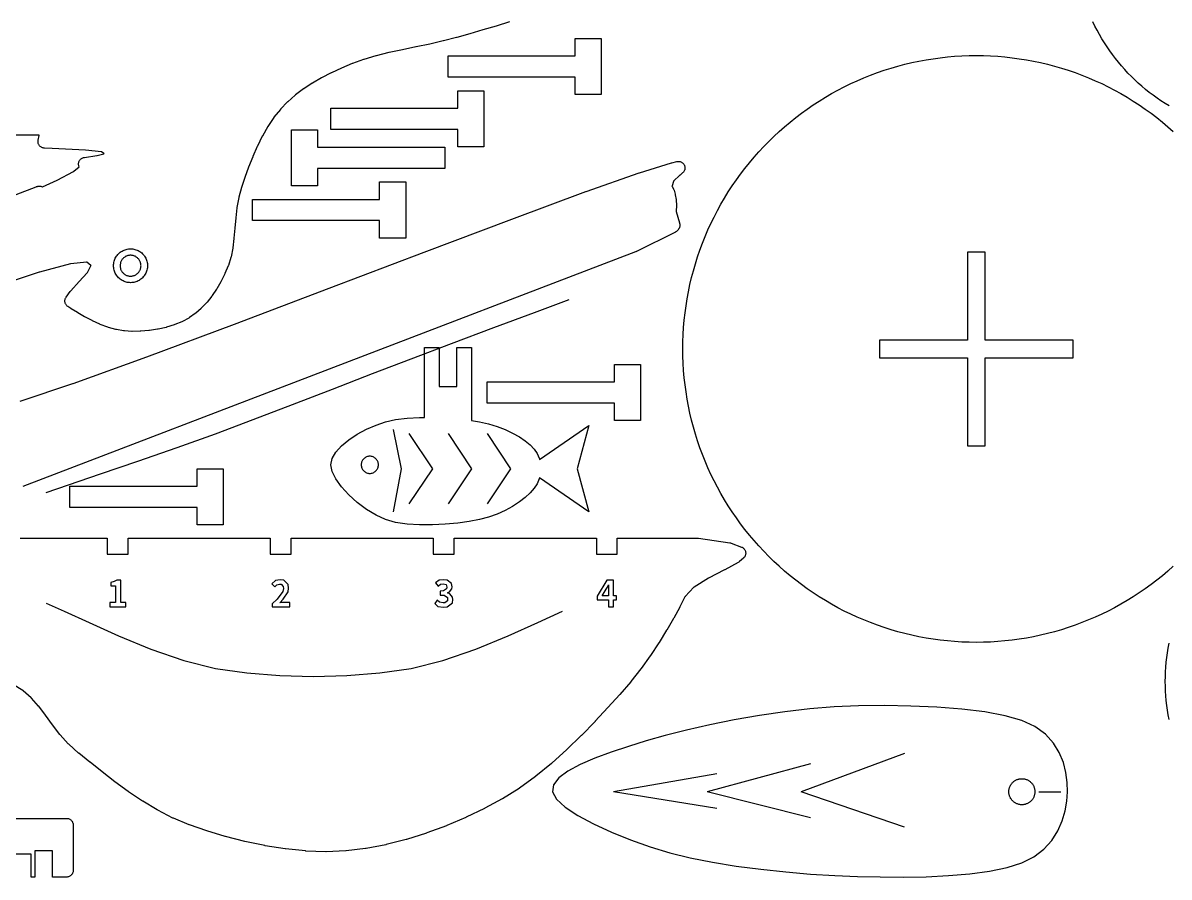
# Model space of a CAD drawing. Header units: millimetres. Extents: x 5 to 580, y 5 to 395.
# Drawn here: x 113.8 to 289.6, y 5 to 136 of the extents above; entities that cross this region are included whole.
import ezdxf

# ---------------------------------------------------------------- set-up
doc = ezdxf.new("R2010")
doc.units = ezdxf.units.MM
doc.layers.add('CUT', color=1, linetype='Continuous')
doc.layers.add('ENGRAVE', color=5, linetype='Continuous')

msp = doc.modelspace()

# ---------------------------------------------------------------- linework, layer by layer
at = {"layer": 'CUT'}
for points in [[(188.43, 136.14), (186.4, 135.52), (186.39, 135.52), (184.35, 134.92), (184.35, 134.92), (182.32, 134.33), (182.32, 134.33), (180.32, 133.77), (180.29, 133.76), (178.29, 133.24), (178.26, 133.23), (176.2, 132.76), (176.18, 132.76), (174.09, 132.32), (174.08, 132.32), (172, 131.89), (171.99, 131.89), (169.95, 131.44), (169.93, 131.44), (167.96, 130.95), (167.94, 130.95), (166.08, 130.4), (166.05, 130.39), (164.32, 129.77), (164.29, 129.76), (162.66, 129.07), (162.65, 129.06), (161.1, 128.34), (161.08, 128.34), (159.61, 127.58), (159.58, 127.57), (158.19, 126.77), (158.17, 126.75), (156.86, 125.89), (156.83, 125.88), (155.6, 124.95), (155.57, 124.92), (154.42, 123.91), (154.39, 123.88), (153.32, 122.78), (153.29, 122.74), (152.3, 121.52), (152.28, 121.48), (151.37, 120.13), (151.35, 120.1), (150.52, 118.64), (150.51, 118.62), (149.75, 117.09), (149.74, 117.06), (149.05, 115.49), (149.04, 115.47), (148.41, 113.89), (148.4, 113.87), (147.83, 112.3), (147.83, 112.29), (147.31, 110.78), (147.3, 110.75), (146.9, 109.26), (146.89, 109.21), (146.62, 107.68), (146.62, 107.65), (146.44, 106.09), (146.44, 106.08), (146.31, 104.51), (146.31, 104.51), (146.17, 102.99), (146.17, 102.95), (146, 101.52), (145.99, 101.45), (145.73, 100.13), (145.7, 100.02), (145.32, 98.81), (145.29, 98.72), (144.79, 97.56), (144.76, 97.51), (144.19, 96.37), (144.16, 96.31), (143.54, 95.24), (143.5, 95.18), (142.83, 94.17), (142.78, 94.11), (142.05, 93.18), (141.99, 93.12), (141.21, 92.28), (141.14, 92.22), (140.31, 91.48), (140.23, 91.42), (139.35, 90.8), (139.25, 90.73), (138.29, 90.21), (138.19, 90.16), (137.1, 89.72), (137.02, 89.69), (135.84, 89.32), (135.77, 89.3), (134.53, 89.02), (134.46, 89.01), (133.19, 88.81), (133.12, 88.81), (131.86, 88.7), (131.79, 88.7), (130.57, 88.68), (130.5, 88.69), (129.36, 88.76), (129.25, 88.77), (128.15, 88.96), (128.05, 88.98), (126.91, 89.31), (126.83, 89.33), (125.67, 89.77), (125.61, 89.79), (124.45, 90.31), (124.41, 90.34), (123.29, 90.92), (123.25, 90.94), (122.2, 91.54), (122.16, 91.56), (121.2, 92.17), (121.17, 92.18), (120.68, 92.51), (120.6, 92.57), (120.53, 92.63), (120.47, 92.7), (120.41, 92.77), (120.36, 92.85), (120.32, 92.94), (120.29, 93.02), (120.26, 93.11), (120.24, 93.21), (120.24, 93.22), (120.23, 93.31), (120.23, 93.41), (120.24, 93.5), (120.26, 93.6), (120.29, 93.69), (120.32, 93.77), (120.37, 93.86), (120.42, 93.94), (121.05, 94.82), (121.13, 94.93), (122.43, 96.32), (122.44, 96.33), (123.66, 97.68), (123.68, 97.7), (123.69, 97.73), (124.24, 98.75), (124.25, 98.77), (124.23, 98.79), (123.61, 99.29), (123.59, 99.3), (123.56, 99.3), (121.14, 99.05), (121.13, 99.04), (121.11, 99.04), (116.32, 97.77), (116.29, 97.76), (108.18, 95.05)], [(289.58, 123.27), (288.95, 123.65), (288.33, 124.06), (287.73, 124.47), (287.13, 124.9), (286.54, 125.35), (285.97, 125.81), (285.4, 126.28), (284.85, 126.77), (284.31, 127.27), (283.79, 127.79), (283.27, 128.31), (282.77, 128.85), (282.28, 129.4), (281.81, 129.97), (281.35, 130.54), (280.9, 131.13), (280.47, 131.73), (280.06, 132.33), (279.65, 132.95), (279.27, 133.58), (278.9, 134.21), (278.54, 134.86), (278.2, 135.51), (277.88, 136.17)], [(290.22, 52.66), (289.39, 51.93), (288.55, 51.21), (287.69, 50.52), (286.81, 49.86), (285.91, 49.21), (285, 48.58), (284.07, 47.98), (283.13, 47.4), (282.18, 46.85), (281.21, 46.31), (280.23, 45.8), (279.24, 45.32), (278.24, 44.86), (277.22, 44.43), (276.2, 44.02), (275.16, 43.63), (274.12, 43.27), (273.06, 42.94), (272, 42.63), (270.93, 42.35), (269.86, 42.09), (268.78, 41.86), (267.69, 41.66), (266.6, 41.49), (265.51, 41.34), (264.41, 41.22), (263.31, 41.12), (262.21, 41.05), (261.1, 41.01), (260, 41), (258.9, 41.01), (257.79, 41.05), (256.69, 41.12), (255.59, 41.22), (254.49, 41.34), (253.4, 41.49), (252.31, 41.66), (251.22, 41.86), (250.14, 42.09), (249.07, 42.35), (248, 42.63), (246.94, 42.94), (245.88, 43.27), (244.84, 43.63), (243.8, 44.02), (242.78, 44.43), (241.76, 44.86), (240.76, 45.32), (239.77, 45.8), (238.79, 46.31), (237.82, 46.85), (236.87, 47.4), (235.93, 47.98), (235, 48.58), (234.09, 49.21), (233.19, 49.86), (232.31, 50.52), (231.45, 51.21), (230.61, 51.93), (229.78, 52.66), (228.97, 53.41), (228.18, 54.18), (227.41, 54.97), (226.66, 55.78), (225.93, 56.61), (225.21, 57.45), (224.52, 58.31), (223.86, 59.19), (223.21, 60.09), (222.58, 61), (221.98, 61.93), (221.4, 62.87), (220.85, 63.82), (220.31, 64.79), (219.8, 65.77), (219.32, 66.76), (218.86, 67.76), (218.43, 68.78), (218.02, 69.8), (217.63, 70.84), (217.27, 71.88), (216.94, 72.94), (216.63, 74), (216.35, 75.07), (216.09, 76.14), (215.86, 77.22), (215.66, 78.31), (215.49, 79.4), (215.34, 80.49), (215.22, 81.59), (215.12, 82.69), (215.05, 83.79), (215.01, 84.9), (215, 86), (215.01, 87.1), (215.05, 88.21), (215.12, 89.31), (215.22, 90.41), (215.34, 91.51), (215.49, 92.6), (215.66, 93.69), (215.86, 94.78), (216.09, 95.86), (216.35, 96.93), (216.63, 98), (216.94, 99.06), (217.27, 100.12), (217.63, 101.16), (218.02, 102.2), (218.43, 103.22), (218.86, 104.24), (219.32, 105.24), (219.8, 106.23), (220.31, 107.21), (220.85, 108.18), (221.4, 109.13), (221.98, 110.07), (222.58, 111), (223.21, 111.91), (223.86, 112.81), (224.52, 113.69), (225.21, 114.55), (225.93, 115.39), (226.66, 116.22), (227.41, 117.03), (228.18, 117.82), (228.97, 118.59), (229.78, 119.34), (230.61, 120.07), (231.45, 120.79), (232.31, 121.48), (233.19, 122.14), (234.09, 122.79), (235, 123.42), (235.93, 124.02), (236.87, 124.6), (237.82, 125.15), (238.79, 125.69), (239.77, 126.2), (240.76, 126.68), (241.76, 127.14), (242.78, 127.57), (243.8, 127.98), (244.84, 128.37), (245.88, 128.73), (246.94, 129.06), (248, 129.37), (249.07, 129.65), (250.14, 129.91), (251.22, 130.14), (252.31, 130.34), (253.4, 130.51), (254.49, 130.66), (255.59, 130.78), (256.69, 130.88), (257.79, 130.95), (258.9, 130.99), (260, 131), (261.1, 130.99), (262.21, 130.95), (263.31, 130.88), (264.41, 130.78), (265.51, 130.66), (266.6, 130.51), (267.69, 130.34), (268.78, 130.14), (269.86, 129.91), (270.93, 129.65), (272, 129.37), (273.06, 129.06), (274.12, 128.73), (275.16, 128.37), (276.2, 127.98), (277.22, 127.57), (278.24, 127.14), (279.24, 126.68), (280.23, 126.2), (281.21, 125.69), (282.18, 125.15), (283.13, 124.6), (284.07, 124.02), (285, 123.42), (285.91, 122.79), (286.81, 122.14), (287.69, 121.48), (288.55, 120.79), (289.39, 120.07), (290.22, 119.34)], [(21.9, 74.89), (115.85, 110.87), (115.9, 110.89), (115.94, 110.9), (116.04, 110.93), (116.06, 110.94), (116.15, 110.95), (116.17, 110.95), (116.27, 110.96), (116.29, 110.96), (116.39, 110.96), (116.41, 110.96), (116.51, 110.94), (116.53, 110.94), (116.63, 110.92), (116.64, 110.91), (116.74, 110.88), (116.74, 110.88), (116.77, 110.87), (116.79, 110.88), (119.03, 111.89), (119.06, 111.9), (121.56, 113.21), (121.59, 113.22), (121.61, 113.24), (122.41, 113.9), (122.42, 113.92), (122.41, 113.94), (122.38, 114.03), (122.35, 114.12), (122.33, 114.22), (122.32, 114.32), (122.32, 114.42), (122.33, 114.51), (122.35, 114.61), (122.38, 114.7), (122.42, 114.79), (122.46, 114.88), (122.52, 114.96), (122.58, 115.04), (122.65, 115.11), (122.72, 115.17), (122.8, 115.22), (122.89, 115.27), (122.98, 115.31), (123.07, 115.34), (123.17, 115.36), (123.25, 115.37), (125.15, 115.66), (125.21, 115.68), (126.22, 115.94), (126.24, 115.95), (126.22, 115.96), (125.87, 116.21), (125.85, 116.22), (125.83, 116.22), (123.42, 116.49), (123.39, 116.49), (118.31, 116.76), (118.3, 116.76), (117.1, 116.79), (117, 116.8), (116.9, 116.82), (116.81, 116.84), (116.72, 116.88), (116.63, 116.92), (116.55, 116.97), (116.47, 117.03), (116.4, 117.1), (116.34, 117.17), (116.28, 117.25), (116.23, 117.34), (116.19, 117.42), (116.16, 117.52), (116.14, 117.61), (116.13, 117.71), (116.12, 117.81), (116.13, 117.9), (116.14, 118), (116.3, 118.74), (116.3, 118.76), (116.28, 118.76), (102.91, 118.76)], [(113.36, 78), (121.47, 80.71), (121.48, 80.72), (132.8, 84.8), (132.81, 84.81), (146.26, 89.82), (160.78, 95.31), (175.31, 100.83), (175.31, 100.83), (188.79, 105.91), (188.79, 105.91), (200.14, 110.12), (200.16, 110.12), (208.33, 112.99), (208.36, 113.01), (213.28, 114.54), (213.34, 114.56), (214.1, 114.74), (214.2, 114.75), (214.3, 114.76), (214.4, 114.76), (214.5, 114.75), (214.59, 114.73), (214.69, 114.7), (214.78, 114.66), (214.87, 114.61), (214.95, 114.55), (215.02, 114.49), (215.09, 114.41), (215.15, 114.34), (215.2, 114.25), (215.25, 114.16), (215.28, 114.07), (215.31, 113.97), (215.33, 113.88), (215.33, 113.78), (215.33, 113.68), (215.32, 113.58), (215.29, 113.48), (215.26, 113.39), (215.22, 113.3), (215.17, 113.21), (215.11, 113.13), (215.04, 113.06), (214.97, 112.99), (214.57, 112.66), (214.54, 112.63), (213.59, 111.71), (213.57, 111.69), (213.56, 111.67), (213.35, 111.02), (213.34, 111), (213.35, 110.98), (213.59, 110.49), (213.62, 110.41), (213.65, 110.34), (213.82, 109.74), (213.84, 109.63), (213.96, 108.92), (213.98, 108.82), (214.03, 108.05), (214.03, 107.95), (214, 107.18), (214, 107.12), (214, 107.09), (214, 107.06), (214.49, 105.35), (214.5, 105.31), (214.51, 105.26), (214.53, 105.16), (214.53, 105.15), (214.54, 105.05), (214.54, 105.03), (214.54, 104.93), (214.54, 104.91), (214.53, 104.81), (214.52, 104.79), (214.5, 104.69), (214.5, 104.68), (214.47, 104.58), (214.46, 104.56), (214.42, 104.47), (214.41, 104.45), (214.36, 104.37), (214.35, 104.35), (214.29, 104.27), (214.28, 104.26), (214.22, 104.18), (214.2, 104.17), (214.13, 104.1), (214.12, 104.09), (214.04, 104.02), (214.02, 104.01), (213.94, 103.96), (213.9, 103.94), (213.86, 103.92), (207.9, 100.94), (207.86, 100.92), (207.79, 100.89), (207.75, 100.87), (113.8, 64.89)], [(113.37, 57), (126.74, 57), (126.74, 54.5), (129.94, 54.5), (129.94, 57), (151.74, 57), (151.74, 54.5), (154.94, 54.5), (154.94, 57), (176.74, 57), (176.74, 54.5), (179.94, 54.5), (179.94, 57), (201.74, 57), (201.74, 54.5), (204.94, 54.5), (204.94, 57), (217.27, 57), (217.34, 57), (217.42, 56.99), (222.21, 56.27), (222.31, 56.25), (222.41, 56.21), (224, 55.62), (224.09, 55.58), (224.18, 55.53), (224.26, 55.47), (224.33, 55.41), (224.4, 55.34), (224.46, 55.26), (224.52, 55.18), (224.56, 55.09), (224.6, 55), (224.62, 54.9), (224.64, 54.81), (224.65, 54.71), (224.65, 54.61), (224.63, 54.51), (224.61, 54.42), (224.58, 54.32), (224.54, 54.23), (224.49, 54.15), (224.44, 54.07), (224.37, 53.99), (224.3, 53.92), (223.67, 53.38), (223.59, 53.32), (223.5, 53.26), (221.44, 52.13), (221.41, 52.12), (218.95, 50.84), (218.92, 50.83), (216.73, 49.47), (216.71, 49.46), (216.7, 49.44), (215.36, 48.02), (215.34, 48), (215.33, 47.98), (214.54, 46.43), (214.52, 46.41), (213.6, 44.71), (213.59, 44.68), (212.54, 42.87), (212.52, 42.85), (211.35, 40.95), (211.33, 40.92), (210.04, 38.98), (210.02, 38.95), (208.6, 36.98), (208.58, 36.94), (207.04, 34.98), (207.02, 34.95), (205.35, 33.01), (205.33, 32.99), (203.52, 31), (203.51, 30.99), (201.55, 28.89), (201.54, 28.88), (199.45, 26.73), (199.43, 26.71), (197.23, 24.58), (197.2, 24.55), (194.9, 22.47), (194.87, 22.44), (192.47, 20.48), (192.43, 20.44), (189.96, 18.64), (189.9, 18.61), (187.37, 17.02), (187.31, 16.98), (184.65, 15.55), (184.61, 15.52), (181.79, 14.17), (181.74, 14.15), (178.8, 12.9), (178.76, 12.88), (175.74, 11.76), (175.69, 11.74), (172.63, 10.78), (172.58, 10.76), (169.51, 9.98), (169.45, 9.96), (166.42, 9.38), (166.35, 9.37), (163.38, 9), (163.3, 9), (160.33, 8.88), (160.26, 8.88), (157.21, 8.99), (157.15, 9), (154.06, 9.31), (154.01, 9.32), (150.93, 9.81), (150.88, 9.82), (147.85, 10.46), (147.81, 10.47), (144.87, 11.22), (144.83, 11.23), (142.03, 12.08), (141.99, 12.09), (139.37, 12.99), (139.31, 13.01), (136.87, 14.03), (136.8, 14.06), (134.47, 15.25), (134.41, 15.29), (132.17, 16.62), (132.13, 16.65), (129.98, 18.08), (129.95, 18.11), (127.91, 19.6), (127.89, 19.61), (125.94, 21.12), (125.93, 21.13), (124.09, 22.6), (124.08, 22.6), (122.37, 23.98), (122.32, 24.02), (120.84, 25.36), (120.76, 25.43), (119.52, 26.83), (119.47, 26.89), (118.35, 28.34), (118.34, 28.36), (117.28, 29.81), (117.28, 29.82), (116.24, 31.19), (116.21, 31.22), (115.12, 32.46), (115.08, 32.51), (113.85, 33.58), (113.83, 33.6), (113.81, 33.61), (112.36, 34.49)], [(289.58, 29.15), (289.44, 29.87), (289.32, 30.6), (289.23, 31.33), (289.14, 32.06), (289.08, 32.79), (289.04, 33.53), (289.01, 34.26), (289, 35), (289.01, 35.74), (289.04, 36.47), (289.08, 37.21), (289.14, 37.94), (289.23, 38.67), (289.32, 39.4), (289.44, 40.13), (289.58, 40.85)], [(106, 14), (120.5, 14), (120.6, 14), (120.7, 13.98), (120.79, 13.96), (120.88, 13.92), (120.97, 13.88), (121.06, 13.83), (121.13, 13.77), (121.21, 13.71), (121.27, 13.63), (121.33, 13.56), (121.38, 13.47), (121.42, 13.38), (121.46, 13.29), (121.48, 13.2), (121.5, 13.1), (121.5, 13), (121.5, 6), (121.5, 5.9), (121.48, 5.8), (121.46, 5.71), (121.42, 5.62), (121.38, 5.53), (121.33, 5.44), (121.27, 5.37), (121.21, 5.29), (121.13, 5.23), (121.06, 5.17), (120.97, 5.12), (120.88, 5.08), (120.79, 5.04), (120.7, 5.02), (120.6, 5), (120.5, 5), (118.35, 5), (118.35, 9), (115.65, 9), (115.65, 5), (115.05, 5), (115.05, 8.5), (111.45, 8.5)]]:
    msp.add_lwpolyline(points, dxfattribs=at)
for points in [[(179, 127.67), (179, 130.93), (198.5, 130.93), (198.5, 133.6), (202.5, 133.6), (202.5, 125), (198.5, 125), (198.5, 127.67)], [(161, 119.67), (161, 122.93), (180.5, 122.93), (180.5, 125.6), (184.5, 125.6), (184.5, 117), (180.5, 117), (180.5, 119.67)], [(178.5, 116.93), (178.5, 113.67), (159, 113.67), (159, 111), (155, 111), (155, 119.6), (159, 119.6), (159, 116.93)], [(149, 105.67), (149, 108.93), (168.5, 108.93), (168.5, 111.6), (172.5, 111.6), (172.5, 103), (168.5, 103), (168.5, 105.67)], [(128.71, 98.66), (128.72, 98.55), (128.74, 98.45), (128.76, 98.35), (128.79, 98.25), (128.83, 98.15), (128.87, 98.05), (128.92, 97.96), (128.97, 97.87), (129.04, 97.79), (129.1, 97.71), (129.17, 97.63), (129.25, 97.56), (129.33, 97.49), (129.42, 97.43), (129.51, 97.38), (129.6, 97.33), (129.69, 97.28), (129.79, 97.25), (129.89, 97.22), (129.99, 97.19), (130.1, 97.18), (130.2, 97.17), (130.31, 97.16), (130.41, 97.17), (130.51, 97.18), (130.62, 97.19), (130.72, 97.22), (130.82, 97.25), (130.92, 97.28), (131.01, 97.33), (131.11, 97.38), (131.19, 97.43), (131.28, 97.49), (131.36, 97.56), (131.44, 97.63), (131.51, 97.71), (131.57, 97.79), (131.64, 97.87), (131.69, 97.96), (131.74, 98.05), (131.78, 98.15), (131.82, 98.25), (131.85, 98.35), (131.87, 98.45), (131.89, 98.55), (131.9, 98.66), (131.91, 98.76), (131.9, 98.87), (131.89, 98.97), (131.87, 99.07), (131.85, 99.18), (131.82, 99.28), (131.78, 99.37), (131.74, 99.47), (131.69, 99.56), (131.64, 99.65), (131.57, 99.74), (131.51, 99.82), (131.44, 99.89), (131.36, 99.97), (131.28, 100.03), (131.19, 100.09), (131.11, 100.15), (131.01, 100.2), (130.92, 100.24), (130.82, 100.28), (130.72, 100.31), (130.62, 100.33), (130.51, 100.35), (130.41, 100.36), (130.31, 100.36), (130.2, 100.36), (130.1, 100.35), (129.99, 100.33), (129.89, 100.31), (129.79, 100.28), (129.69, 100.24), (129.6, 100.2), (129.51, 100.15), (129.42, 100.09), (129.33, 100.03), (129.25, 99.97), (129.17, 99.89), (129.1, 99.82), (129.04, 99.74), (128.97, 99.65), (128.92, 99.56), (128.87, 99.47), (128.83, 99.37), (128.79, 99.28), (128.76, 99.18), (128.74, 99.07), (128.72, 98.97), (128.71, 98.87), (128.71, 98.76)], [(261.35, 87.35), (261.35, 100.85), (258.65, 100.85), (258.65, 87.35), (245.15, 87.35), (245.15, 84.65), (258.65, 84.65), (258.65, 71.15), (261.35, 71.15), (261.35, 84.65), (274.85, 84.65), (274.85, 87.35)], [(175.4, 86.23), (177.38, 86.23), (177.65, 86.23), (177.65, 80.23), (180.35, 80.23), (180.35, 86.23), (180.62, 86.23), (182.6, 86.23), (182.6, 80.23), (182.6, 75.02), (183.8, 74.83), (185.19, 74.51), (186.52, 74.11), (187.76, 73.64), (188.9, 73.1), (189.93, 72.52), (190.83, 71.9), (191.59, 71.27), (192.2, 70.63), (192.66, 69.95), (192.99, 69.22), (193.04, 69.03), (200.6, 74.23), (198.8, 67.63), (200.6, 61.03), (193.03, 66.23), (192.99, 66.08), (192.66, 65.33), (192.2, 64.63), (191.59, 63.94), (190.83, 63.23), (189.93, 62.53), (188.9, 61.85), (187.76, 61.22), (186.52, 60.66), (185.19, 60.19), (183.8, 59.83), (182.25, 59.54), (180.48, 59.29), (178.58, 59.11), (176.6, 59), (174.62, 59), (172.72, 59.12), (170.95, 59.39), (169.4, 59.83), (167.95, 60.49), (166.48, 61.38), (165.07, 62.44), (163.78, 63.61), (162.66, 64.84), (161.78, 66.06), (161.21, 67.2), (161, 68.23), (161.21, 69.18), (161.78, 70.16), (162.66, 71.12), (163.78, 72.05), (165.07, 72.91), (166.48, 73.68), (167.95, 74.33), (169.4, 74.83), (170.95, 75.17), (172.72, 75.39), (174.62, 75.49), (175.4, 75.5), (175.4, 80.23)], [(185, 77.67), (185, 80.93), (204.5, 80.93), (204.5, 83.6), (208.5, 83.6), (208.5, 75), (204.5, 75), (204.5, 77.67)], [(168.22, 68.73), (168.16, 68.85), (168.1, 68.96), (168.02, 69.06), (167.93, 69.16), (167.84, 69.25), (167.73, 69.32), (167.62, 69.39), (167.51, 69.45), (167.38, 69.49), (167.26, 69.52), (167.13, 69.54), (167, 69.55), (166.87, 69.54), (166.74, 69.52), (166.62, 69.49), (166.49, 69.45), (166.38, 69.39), (166.27, 69.32), (166.16, 69.25), (166.07, 69.16), (165.98, 69.06), (165.9, 68.96), (165.84, 68.85), (165.78, 68.73), (165.74, 68.61), (165.71, 68.48), (165.69, 68.36), (165.68, 68.23), (165.69, 68.1), (165.71, 67.97), (165.74, 67.84), (165.78, 67.72), (165.84, 67.6), (165.9, 67.49), (165.98, 67.39), (166.07, 67.29), (166.16, 67.21), (166.27, 67.13), (166.38, 67.06), (166.49, 67.01), (166.62, 66.96), (166.74, 66.93), (166.87, 66.91), (167, 66.91), (167.13, 66.91), (167.26, 66.93), (167.38, 66.96), (167.51, 67.01), (167.62, 67.06), (167.73, 67.13), (167.84, 67.21), (167.93, 67.29), (168.02, 67.39), (168.1, 67.49), (168.16, 67.6), (168.22, 67.72), (168.26, 67.84), (168.29, 67.97), (168.31, 68.1), (168.32, 68.23), (168.31, 68.36), (168.29, 68.48), (168.26, 68.61)], [(121, 61.67), (121, 64.93), (140.5, 64.93), (140.5, 67.6), (144.5, 67.6), (144.5, 59), (140.5, 59), (140.5, 61.67)], [(245.25, 5.02), (248.78, 5), (252.31, 5.06), (255.76, 5.22), (259.04, 5.49), (262.06, 5.89), (264.75, 6.45), (267, 7.17), (268.84, 8.11), (270.36, 9.28), (271.57, 10.62), (272.51, 12.08), (273.2, 13.61), (273.66, 15.15), (273.92, 16.66), (274, 18.09), (273.94, 19.51), (273.75, 21.03), (273.36, 22.57), (272.74, 24.1), (271.84, 25.56), (270.61, 26.9), (269.01, 28.07), (267, 29.01), (264.44, 29.74), (261.33, 30.32), (257.8, 30.76), (253.96, 31.06), (249.96, 31.23), (245.91, 31.29), (241.95, 31.24), (238.2, 31.09), (234.5, 30.81), (230.66, 30.36), (226.77, 29.79), (222.9, 29.11), (219.15, 28.35), (215.59, 27.54), (212.31, 26.71), (209.4, 25.89), (206.69, 25.05), (204.03, 24.16), (201.52, 23.22), (199.27, 22.25), (197.39, 21.24), (195.98, 20.21), (195.15, 19.16), (195, 18.09), (195.63, 16.95), (196.97, 15.73), (198.9, 14.44), (201.3, 13.15), (204.04, 11.89), (206.98, 10.7), (210.01, 9.64), (213, 8.73), (216.11, 7.96), (219.53, 7.28), (223.17, 6.69), (226.95, 6.19), (230.79, 5.78), (234.6, 5.46), (238.3, 5.23), (241.8, 5.09)], [(265, 18.19), (265.01, 18.29), (265.02, 18.38), (265.04, 18.48), (265.06, 18.58), (265.09, 18.67), (265.12, 18.76), (265.15, 18.85), (265.19, 18.94), (265.24, 19.03), (265.28, 19.12), (265.34, 19.2), (265.39, 19.28), (265.45, 19.36), (265.52, 19.43), (265.59, 19.5), (265.66, 19.57), (265.73, 19.64), (265.81, 19.7), (265.89, 19.75), (265.97, 19.8), (266.06, 19.85), (266.14, 19.9), (266.23, 19.94), (266.33, 19.97), (266.42, 20), (266.51, 20.03), (266.61, 20.05), (266.71, 20.07), (266.8, 20.08), (266.9, 20.09), (267, 20.09), (267.1, 20.09), (267.2, 20.08), (267.29, 20.07), (267.39, 20.05), (267.49, 20.03), (267.58, 20), (267.67, 19.97), (267.77, 19.94), (267.86, 19.9), (267.94, 19.85), (268.03, 19.8), (268.11, 19.75), (268.19, 19.7), (268.27, 19.64), (268.34, 19.57), (268.41, 19.5), (268.48, 19.43), (268.55, 19.36), (268.61, 19.28), (268.66, 19.2), (268.72, 19.12), (268.76, 19.03), (268.81, 18.94), (268.85, 18.85), (268.88, 18.76), (268.91, 18.67), (268.94, 18.58), (268.96, 18.48), (268.98, 18.38), (268.99, 18.29), (269, 18.19), (269, 18.09), (269, 17.99), (268.99, 17.89), (268.98, 17.8), (268.96, 17.7), (268.94, 17.6), (268.91, 17.51), (268.88, 17.42), (268.85, 17.32), (268.81, 17.23), (268.76, 17.15), (268.72, 17.06), (268.66, 16.98), (268.61, 16.9), (268.55, 16.82), (268.48, 16.75), (268.41, 16.68), (268.34, 16.61), (268.27, 16.54), (268.19, 16.48), (268.11, 16.43), (268.03, 16.37), (267.94, 16.33), (267.86, 16.28), (267.77, 16.24), (267.67, 16.21), (267.58, 16.18), (267.49, 16.15), (267.39, 16.13), (267.29, 16.11), (267.2, 16.1), (267.1, 16.09), (267, 16.09), (266.9, 16.09), (266.8, 16.1), (266.71, 16.11), (266.61, 16.13), (266.51, 16.15), (266.42, 16.18), (266.33, 16.21), (266.23, 16.24), (266.14, 16.28), (266.06, 16.33), (265.97, 16.37), (265.89, 16.43), (265.81, 16.48), (265.73, 16.54), (265.66, 16.61), (265.59, 16.68), (265.52, 16.75), (265.45, 16.82), (265.39, 16.9), (265.34, 16.98), (265.28, 17.06), (265.24, 17.15), (265.19, 17.23), (265.15, 17.32), (265.12, 17.42), (265.09, 17.51), (265.06, 17.6), (265.04, 17.7), (265.02, 17.8), (265.01, 17.89), (265, 17.99), (265, 18.09)]]:
    msp.add_lwpolyline(points, close=True, dxfattribs=at)
at = {"layer": 'ENGRAVE'}
for points in [[(127.71, 98.76), (127.71, 98.93), (127.73, 99.1), (127.76, 99.27), (127.79, 99.44), (127.84, 99.6), (127.9, 99.76), (127.97, 99.91), (128.05, 100.06), (128.14, 100.21), (128.24, 100.35), (128.35, 100.48), (128.47, 100.6), (128.59, 100.72), (128.72, 100.83), (128.86, 100.92), (129.01, 101.01), (129.16, 101.09), (129.31, 101.16), (129.47, 101.22), (129.63, 101.27), (129.8, 101.31), (129.97, 101.34), (130.14, 101.36), (130.31, 101.36), (130.48, 101.36), (130.64, 101.34), (130.81, 101.31), (130.98, 101.27), (131.14, 101.22), (131.3, 101.16), (131.46, 101.09), (131.61, 101.01), (131.75, 100.92), (131.89, 100.83), (132.02, 100.72), (132.14, 100.6), (132.26, 100.48), (132.37, 100.35), (132.47, 100.21), (132.56, 100.06), (132.64, 99.91), (132.71, 99.76), (132.77, 99.6), (132.82, 99.44), (132.86, 99.27), (132.88, 99.1), (132.9, 98.93), (132.91, 98.76), (132.9, 98.59), (132.88, 98.42), (132.86, 98.26), (132.82, 98.09), (132.77, 97.93), (132.71, 97.77), (132.64, 97.61), (132.56, 97.46), (132.47, 97.32), (132.37, 97.18), (132.26, 97.05), (132.14, 96.92), (132.02, 96.81), (131.89, 96.7), (131.75, 96.6), (131.61, 96.51), (131.46, 96.43), (131.3, 96.36), (131.14, 96.3), (130.98, 96.25), (130.81, 96.21), (130.64, 96.18), (130.48, 96.17), (130.31, 96.16), (130.14, 96.17), (129.97, 96.18), (129.8, 96.21), (129.63, 96.25), (129.47, 96.3), (129.31, 96.36), (129.16, 96.43), (129.01, 96.51), (128.86, 96.6), (128.72, 96.7), (128.59, 96.81), (128.47, 96.92), (128.35, 97.05), (128.24, 97.18), (128.14, 97.32), (128.05, 97.46), (127.97, 97.61), (127.9, 97.77), (127.84, 97.93), (127.79, 98.09), (127.76, 98.26), (127.73, 98.42), (127.71, 98.59), (127.71, 98.76)], [(117.34, 64), (120.81, 65.18), (125.68, 66.83), (131.41, 68.79), (137.47, 70.9), (143.34, 73), (149.12, 75.16), (155.15, 77.47), (161.29, 79.85), (167.41, 82.22), (173.34, 84.5), (179.52, 86.83), (186.03, 89.28), (192.25, 91.6), (197.57, 93.59)], [(170.6, 73.63), (171.8, 67.63), (170.6, 61.03)], [(173, 73.03), (176.6, 67.63), (173, 62.23)], [(179, 73.03), (182.6, 67.63), (179, 62.23)], [(185, 73.03), (188.6, 67.63), (185, 62.23)], [(127.12, 46.46), (129.57, 46.46), (129.57, 47.12), (128.8, 47.12), (128.8, 50.54), (128.2, 50.54), (127.81, 50.32), (127.26, 50.2), (127.26, 49.69), (128, 49.69), (128, 47.12), (127.12, 47.12), (127.12, 46.46)], [(152, 46.43), (154.73, 46.43), (154.73, 47.11), (153.85, 47.11), (153.52, 47.1), (153.18, 47.06), (153.72, 47.61), (154.46, 48.76), (154.54, 49.32), (154.47, 49.86), (153.8, 50.51), (153.25, 50.57), (152.52, 50.47), (151.96, 49.95), (152.41, 49.52), (152.73, 49.84), (153.15, 49.93), (153.42, 49.9), (153.73, 49.56), (153.76, 49.28), (153.68, 48.79), (152.78, 47.61), (152, 46.89), (152, 46.43)], [(178.3, 46.39), (178.87, 46.44), (179.66, 47.04), (179.74, 47.56), (179.7, 47.94), (179.26, 48.45), (178.93, 48.57), (178.93, 48.6), (179.23, 48.75), (179.58, 49.21), (179.61, 49.53), (179.54, 50.01), (178.85, 50.56), (178.29, 50.61), (177.61, 50.52), (177.07, 50.12), (177.49, 49.62), (177.84, 49.91), (178.25, 49.97), (178.69, 49.88), (178.79, 49.47), (178.76, 49.21), (178.3, 48.88), (177.81, 48.85), (177.81, 48.26), (178.39, 48.23), (178.9, 47.9), (178.93, 47.61), (178.89, 47.36), (178.53, 47.07), (178.23, 47.05), (177.71, 47.14), (177.33, 47.47), (176.95, 46.95), (177.45, 46.51), (178.3, 46.39)], [(203.59, 46.46), (204.35, 46.46), (204.35, 47.52), (204.83, 47.52), (204.83, 48.13), (204.35, 48.13), (204.35, 50.54), (203.37, 50.54), (201.85, 48.07), (201.85, 47.52), (203.59, 47.52), (203.59, 46.46)], [(203.59, 48.13), (202.64, 48.13), (203.27, 49.15), (203.44, 49.48), (203.6, 49.81), (203.63, 49.81), (203.6, 49.39), (203.59, 48.96), (203.59, 48.13)], [(117.34, 47), (120.13, 45.8), (123.94, 44.04), (128.47, 42), (133.42, 39.96), (138.48, 38.2), (143.34, 37), (148.16, 36.31), (153.19, 35.89), (158.34, 35.75), (163.49, 35.89), (168.53, 36.31), (173.34, 37), (178.21, 38.2), (183.27, 39.96), (188.22, 42), (192.75, 44.04), (196.56, 45.8)], [(249, 23.94), (233.16, 18.09)], [(234.6, 22.38), (218.76, 18.09)], [(220.2, 20.82), (204.36, 18.09)], [(220.2, 15.54), (204.36, 18.09)], [(234.6, 14.09), (218.76, 18.09)], [(249, 12.63), (233.16, 18.09)], [(269.6, 18.09), (273, 18.09)]]:
    msp.add_lwpolyline(points, dxfattribs=at)

doc.saveas('drawing.dxf')
